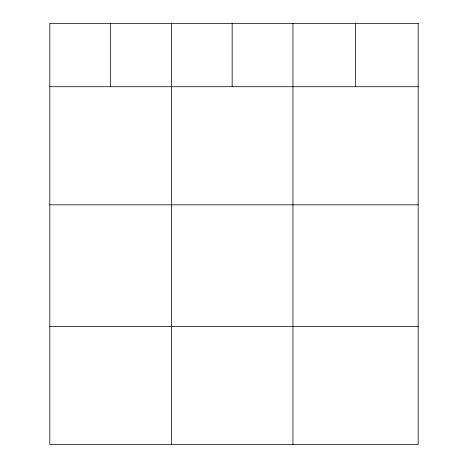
<?xml version="1.0" encoding="UTF-8"?>
<svg xmlns="http://www.w3.org/2000/svg" width="468" height="468" viewBox="0 0 468 468"><rect width="100%" height="100%" fill="white"/><g stroke="black" fill="none" stroke-linecap="round" stroke-linejoin="round"><path stroke-width="0.7" d="M49.819 86.72L418.181 86.72M49.819 204.82L418.181 204.82M49.819 326.5L418.181 326.5M355.557 23.4L355.557 86.72M292.939 23.4L292.939 444.6M232.157 23.4L232.157 86.72M171.382 23.4L171.382 444.6M110.6 23.4L110.6 86.72M418.181 23.4L49.819 23.4L49.819 444.6L418.181 444.6L418.181 23.4"/></g></svg>
